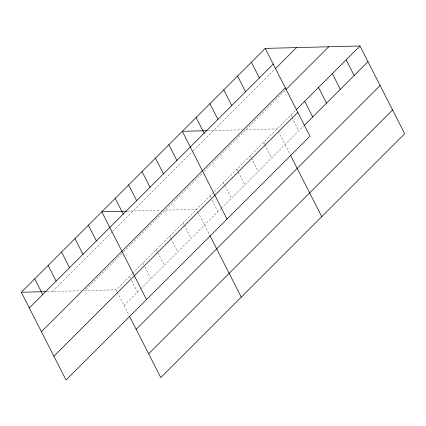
<?xml version="1.0" encoding="UTF-8"?>
<svg xmlns="http://www.w3.org/2000/svg" width="426" height="426" viewBox="0 0 426 426"><rect width="100%" height="100%" fill="white"/><g stroke="black" fill="none" stroke-linecap="round" stroke-linejoin="round"><path stroke-width="0.32" stroke-dasharray="2.13 1.6" d="M52.568 291.453L112.246 231.797M112.709 231.334L192.744 151.326M193.207 150.863L274.845 69.252M121.793 253.635L84.785 290.638L116.048 289.84L132.241 273.652M123.641 251.787L202.291 173.164M204.139 171.316L285.404 90.078M132.704 273.194L295.474 110.472M124.051 305.543L140.245 289.355M140.708 288.897L220.743 208.884M221.206 208.426L303.94 125.718M207.702 130.66L242.559 129.776M245.781 129.69L277.044 128.897L277.933 130.644M127.204 211.131L161.417 210.263M165.283 210.162L196.546 209.368L197.435 211.115M46.706 291.602L80.919 290.734M290.867 115.079L291.757 116.825M292.055 117.406L298.871 130.782M278.231 131.224L290.527 155.357M263.63 142.311L264.519 144.052M264.812 144.638L271.628 158.014M250.211 155.719L251.1 157.466M251.399 158.046L258.215 171.422M236.797 169.133L237.98 171.46M238.278 172.04L244.796 184.836M223.378 182.546L224.566 184.873M224.864 185.454L231.382 198.25M209.965 195.955L210.854 197.701M212.036 200.028L217.963 211.663M197.733 211.695L210.029 235.828M183.132 222.782L184.021 224.523M184.314 225.109L191.13 238.485M169.713 236.19L170.602 237.937M170.901 238.517L177.717 251.899M156.299 249.604L157.482 251.931M157.78 252.511L164.298 265.307M142.88 263.018L143.77 264.764M144.957 267.086L150.884 278.721M129.467 276.431L130.356 278.173M131.538 280.5L137.465 292.135M116.048 289.84L116.937 291.586M117.235 292.167L129.531 316.3"/><path stroke-width="0.64" d="M265.233 48.399L309.952 136.16L66.019 380.013L21.3 292.252L265.233 48.399L359.981 45.987L404.7 133.748L160.767 377.601L129.531 316.3M29.303 307.955L273.236 64.102M275.308 68.788L296.501 47.6M41.418 331.737L285.351 87.878M285.862 89.62L328.718 46.78M296.4 109.551L359.981 45.987M53.9 356.232L297.833 112.379M304.398 125.255L367.984 61.69M136.166 329.325L380.098 85.472M148.653 353.825L392.586 109.972M207.052 130.675L182.296 131.309L227.015 219.07M126.554 211.152L101.798 211.781L146.517 299.542M21.3 292.252L46.056 291.624M346.162 59.805L354.16 75.508M332.339 73.623L340.337 89.327M318.515 87.442L326.518 103.145M304.691 101.26L312.695 116.964M251.409 62.217L259.413 77.921M290.527 155.357L321.763 216.658M237.586 76.036L245.589 91.739M223.767 89.854L231.765 105.557M209.943 103.672L217.942 119.376M196.12 117.491L204.118 133.194M168.877 144.718L176.881 160.421M210.029 235.828L241.265 297.13M155.463 158.131L163.467 173.835M142.044 171.545L150.048 187.248M128.631 184.953L136.634 200.662M115.212 198.367L123.215 214.07M88.379 225.189L96.382 240.898M74.965 238.603L82.969 254.306M61.546 252.016L69.55 267.72M48.133 265.43L56.136 281.133M34.714 278.838L42.717 294.542"/></g></svg>
